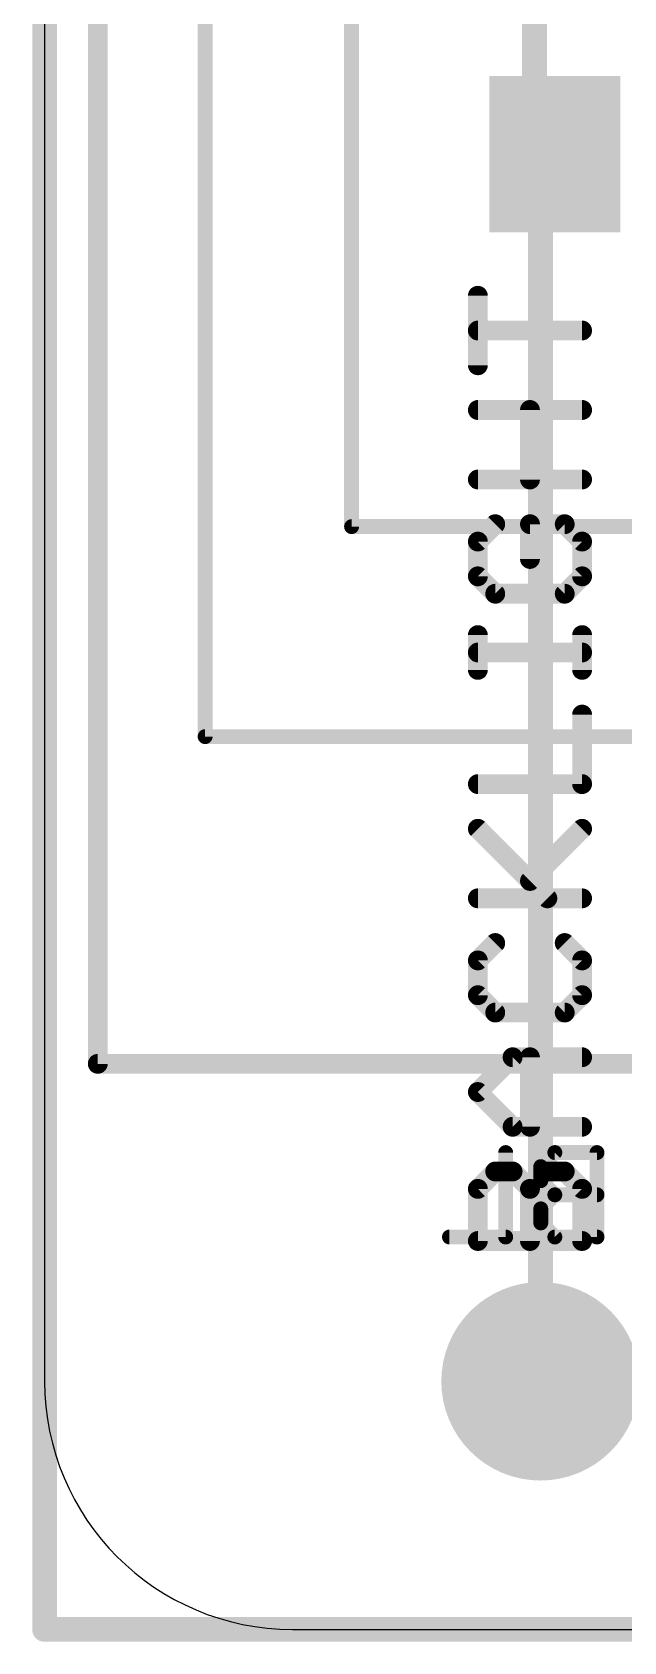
# Model space of a CAD drawing. Extents: x -0.1 to 35.7, y -0.1 to 59.2.
# Drawn here: x -0.13 to 5.93, y -0.13 to 16.35 of the extents above; entities that cross this region are included whole.
import ezdxf

# ---------------------------------------------------------------- set-up
doc = ezdxf.new("R2010")
doc.units = 0
for name, color, linetype in [('1', 12, 'CONTINUOUS'), ('16', 5, 'CONTINUOUS'), ('17', 110, 'CONTINUOUS'), ('20', 53, 'CONTINUOUS'), ('21', 40, 'CONTINUOUS'), ('22', 6, 'CONTINUOUS'), ('29', 253, 'CONTINUOUS'), ('30', 253, 'CONTINUOUS'), ('52', 253, 'CONTINUOUS')]:
    doc.layers.add(name, color=color, linetype=linetype)

# ---------------------------------------------------------------- blocks, each defined once
blk = doc.blocks.new('ROUNDP')
at = {"const_width": 0.5}
blk.add_lwpolyline([(0, -0.25, 1), (0, 0.25, 1), (0, -0.25)], format="xyb", dxfattribs=at)
blk = doc.blocks.new('RECT')
blk.add_solid([(-0.5, -0.5), (0.5, -0.5), (-0.5, 0.5), (0.5, 0.5)])

msp = doc.modelspace()

# ---------------------------------------------------------------- linework, layer by layer
at = {"layer": '1', "const_width": 0.254}
for points in [[(0, 0), (0, 59.055)], [(5.019, 17.288), (5.019, 15.312)], [(5.019, 15.312), (5.228, 15.103)], [(5.08, 14.955), (5.228, 15.103)], [(5.08, 2.54), (5.08, 14.955)], [(35.56, 0), (0, 0)]]:
    msp.add_lwpolyline(points, dxfattribs=at)
at = {"layer": '1', "const_width": 0.127}
for points in [[(5.0639, 15.3569, 1), (4.9741, 15.2671)], [(4.9555, 15.312, 1), (5.0825, 15.312)], [(5.2729, 15.0581, 1), (5.1831, 15.1479)], [(5.1831, 15.0581, 1), (5.2729, 15.1479)], [(5.1435, 14.955, 1), (5.0165, 14.955)], [(5.0351, 14.9999, 1), (5.1249, 14.9101)], [(5.0165, 2.54, 1), (5.1435, 2.54)], [(0, 0.0635, 1), (0, -0.0635)], [(-0.0635, 0, 1), (0.0635, 0)]]:
    msp.add_lwpolyline(points, format="xyb", dxfattribs=at)
at = {"layer": '16', "const_width": 0.254}
for points in [[(0, 0), (0, 59.055)], [(35.56, 0), (0, 0)]]:
    msp.add_lwpolyline(points, dxfattribs=at)
at = {"layer": '16', "const_width": 0.127}
for points in [[(0, 0.0635, 1), (0, -0.0635)], [(-0.0635, 0, 1), (0.0635, 0)]]:
    msp.add_lwpolyline(points, format="xyb", dxfattribs=at)
at = {"layer": '20'}
for p, q in [((0, 56.515), (0, 2.54)), ((2.54, 0), (33.02, 0))]:
    msp.add_line(p, q, dxfattribs=at)
msp.add_arc((2.54, 2.54), 2.54, 180, 270, dxfattribs=at)
at = {"layer": '21', "const_width": 0.2032}
for points in [[(4.4387, 12.9416), (4.4387, 13.6534)], [(5.5064, 13.2975), (4.4387, 13.2975)], [(4.4387, 12.484), (5.5064, 12.484)], [(4.9725, 11.7722), (4.9725, 12.484)], [(5.5064, 11.7722), (4.4387, 11.7722)], [(4.6166, 11.3146), (4.4387, 11.1366)], [(5.3285, 11.3146), (4.9725, 11.3146)], [(4.9725, 11.3146), (4.9725, 10.9587)], [(5.5064, 11.1366), (5.3285, 11.3146)], [(4.4387, 11.1366), (4.4387, 10.7807)], [(5.5064, 10.7807), (5.5064, 11.1366)], [(4.4387, 10.7807), (4.6166, 10.6028)], [(5.3285, 10.6028), (5.5064, 10.7807)], [(4.6166, 10.6028), (5.3285, 10.6028)], [(4.4387, 9.8232), (4.4387, 10.1791)], [(5.5064, 9.8232), (5.5064, 10.1791)], [(5.5064, 10.0011), (4.4387, 10.0011)], [(5.5064, 8.6538), (5.5064, 9.3656)], [(4.4387, 8.6538), (5.5064, 8.6538)], [(5.1505, 7.4844), (4.4387, 8.1962)], [(4.9725, 7.6623), (5.5064, 8.1962)], [(4.4387, 7.4844), (5.5064, 7.4844)], [(4.6166, 7.0268), (4.4387, 6.8489)], [(5.5064, 6.8489), (5.3285, 7.0268)], [(4.4387, 6.8489), (4.4387, 6.4929)], [(5.5064, 6.4929), (5.5064, 6.8489)], [(4.4387, 6.4929), (4.6166, 6.315)], [(5.3285, 6.315), (5.5064, 6.4929)], [(4.6166, 6.315), (5.3285, 6.315)], [(4.4387, 5.5015), (4.7946, 5.8574)], [(4.7946, 5.8574), (5.5064, 5.8574)], [(4.9725, 5.1456), (4.9725, 5.8574)], [(4.7946, 5.1456), (4.4387, 5.5015)], [(5.5064, 5.1456), (4.7946, 5.1456)], [(4.4387, 4.5101), (4.6166, 4.688)], [(4.6166, 4.688), (4.7946, 4.688)], [(4.7946, 4.688), (4.9725, 4.5101)], [(4.9725, 4.5101), (5.1505, 4.688)], [(5.1505, 4.688), (5.3285, 4.688)], [(5.3285, 4.688), (5.5064, 4.5101)], [(4.4387, 3.9762), (4.4387, 4.5101)], [(4.9725, 3.9762), (4.9725, 4.5101)], [(5.5064, 4.5101), (5.5064, 3.9762)], [(5.5064, 3.9762), (4.4387, 3.9762)]]:
    msp.add_lwpolyline(points, dxfattribs=at)
at = {"layer": '21', "const_width": 0.1016}
for points in [[(4.4895, 13.6534, 1), (4.3879, 13.6534)], [(4.4387, 13.3483, 1), (4.4387, 13.2467)], [(5.5064, 13.2467, 1), (5.5064, 13.3483)], [(4.3879, 12.9416, 1), (4.4895, 12.9416)], [(4.4387, 12.5348, 1), (4.4387, 12.4332)], [(5.0233, 12.484, 1), (4.9217, 12.484)], [(5.5064, 12.4332, 1), (5.5064, 12.5348)], [(4.4387, 11.823, 1), (4.4387, 11.7214)], [(5.5064, 11.7214, 1), (5.5064, 11.823)], [(4.9217, 11.7722, 1), (5.0233, 11.7722)], [(4.6526, 11.2787, 1), (4.5807, 11.3505)], [(4.9725, 11.3654, 1), (4.9725, 11.2638)], [(5.0233, 11.3146, 1), (4.9217, 11.3146)], [(5.3644, 11.3505, 1), (5.2925, 11.2787)], [(5.3285, 11.2638, 1), (5.3285, 11.3654)], [(4.4895, 11.1366, 1), (4.3879, 11.1366)], [(4.4028, 11.1726, 1), (4.4746, 11.1007)], [(5.5572, 11.1366, 1), (5.4556, 11.1366)], [(5.4705, 11.1007, 1), (5.5423, 11.1726)], [(4.4746, 10.8167, 1), (4.4028, 10.7448)], [(4.9217, 10.9587, 1), (5.0233, 10.9587)], [(5.5423, 10.7448, 1), (5.4705, 10.8167)], [(4.3879, 10.7807, 1), (4.4895, 10.7807)], [(5.4556, 10.7807, 1), (5.5572, 10.7807)], [(4.6166, 10.6536, 1), (4.6166, 10.552)], [(4.5807, 10.5669, 1), (4.6526, 10.6387)], [(5.2925, 10.6387, 1), (5.3644, 10.5669)], [(5.3285, 10.552, 1), (5.3285, 10.6536)], [(4.4895, 10.1791, 1), (4.3879, 10.1791)], [(5.5572, 10.1791, 1), (5.4556, 10.1791)], [(4.4387, 10.0519, 1), (4.4387, 9.9503)], [(5.5064, 9.9503, 1), (5.5064, 10.0519)], [(4.3879, 9.8232, 1), (4.4895, 9.8232)], [(5.4556, 9.8232, 1), (5.5572, 9.8232)], [(5.5572, 9.3656, 1), (5.4556, 9.3656)], [(4.4387, 8.7046, 1), (4.4387, 8.603)], [(5.5064, 8.603, 1), (5.5064, 8.7046)], [(5.4556, 8.6538, 1), (5.5572, 8.6538)], [(4.4746, 8.2321, 1), (4.4028, 8.1603)], [(5.5423, 8.1603, 1), (5.4705, 8.2321)], [(4.9366, 7.6983, 1), (5.0085, 7.6264)], [(4.4387, 7.5352, 1), (4.4387, 7.4336)], [(5.5064, 7.4336, 1), (5.5064, 7.5352)], [(5.1146, 7.4485, 1), (5.1864, 7.5203)], [(4.6526, 6.9909, 1), (4.5807, 7.0627)], [(5.3644, 7.0627, 1), (5.2925, 6.9909)], [(4.4895, 6.8489, 1), (4.3879, 6.8489)], [(4.4028, 6.8848, 1), (4.4746, 6.8129)], [(5.5572, 6.8489, 1), (5.4556, 6.8489)], [(5.4705, 6.8129, 1), (5.5423, 6.8848)], [(4.4746, 6.5289, 1), (4.4028, 6.457)], [(5.5423, 6.457, 1), (5.4705, 6.5289)], [(4.3879, 6.4929, 1), (4.4895, 6.4929)], [(5.4556, 6.4929, 1), (5.5572, 6.4929)], [(4.6166, 6.3658, 1), (4.6166, 6.2642)], [(4.5807, 6.2791, 1), (4.6526, 6.3509)], [(5.2925, 6.3509, 1), (5.3644, 6.2791)], [(5.3285, 6.2642, 1), (5.3285, 6.3658)], [(4.7946, 5.9082, 1), (4.7946, 5.8066)], [(4.8305, 5.8215, 1), (4.7587, 5.8933)], [(5.0233, 5.8574, 1), (4.9217, 5.8574)], [(5.5064, 5.8066, 1), (5.5064, 5.9082)], [(4.4746, 5.5374, 1), (4.4028, 5.4656)], [(4.4028, 5.5374, 1), (4.4746, 5.4656)], [(4.7946, 5.1964, 1), (4.7946, 5.0948)], [(4.7587, 5.1097, 1), (4.8305, 5.1815)], [(4.9217, 5.1456, 1), (5.0233, 5.1456)], [(5.5064, 5.0948, 1), (5.5064, 5.1964)], [(4.6166, 4.7388, 1), (4.6166, 4.6372)], [(4.6526, 4.6521, 1), (4.5807, 4.7239)], [(4.8305, 4.7239, 1), (4.7587, 4.6521)], [(4.7946, 4.6372, 1), (4.7946, 4.7388)], [(5.1505, 4.7388, 1), (5.1505, 4.6372)], [(5.1864, 4.6521, 1), (5.1146, 4.7239)], [(5.3644, 4.7239, 1), (5.2925, 4.6521)], [(5.3285, 4.6372, 1), (5.3285, 4.7388)], [(4.4895, 4.5101, 1), (4.3879, 4.5101)], [(4.4028, 4.546, 1), (4.4746, 4.4741)], [(5.0233, 4.5101, 1), (4.9217, 4.5101)], [(4.9366, 4.546, 1), (5.0085, 4.4741)], [(4.9366, 4.4741, 1), (5.0085, 4.546)], [(5.5572, 4.5101, 1), (5.4556, 4.5101)], [(5.4705, 4.4741, 1), (5.5423, 4.546)], [(4.4387, 4.027, 1), (4.4387, 3.9254)], [(4.3879, 3.9762, 1), (4.4895, 3.9762)], [(4.9217, 3.9762, 1), (5.0233, 3.9762)], [(5.4556, 3.9762, 1), (5.5572, 3.9762)], [(5.5064, 3.9254, 1), (5.5064, 4.027)]]:
    msp.add_lwpolyline(points, format="xyb", dxfattribs=at)
at = {"layer": '22'}
for points, const_width in [([(0.545, 53.79), (0.545, 5.79)], 0.2032), ([(0.545, 5.79), (35.145, 5.79)], 0.2032), ([(4.7238, 4.8815), (4.7238, 4.0172)], 0.1524), ([(5.2271, 4.8815), (5.0831, 4.7375)], 0.1524), ([(5.6593, 4.8815), (5.2271, 4.8815)], 0.1524), ([(5.6593, 4.0172), (5.6593, 4.8815)], 0.1524), ([(5.0831, 4.7375), (5.0831, 4.5934)], 0.1524), ([(5.0831, 4.5934), (5.2271, 4.4494)], 0.1524), ([(5.2271, 4.4494), (5.0831, 4.3053)], 0.1524), ([(5.6593, 4.4494), (5.2271, 4.4494)], 0.1524), ([(5.0831, 4.3053), (5.0831, 4.1613)], 0.1524), ([(5.0831, 4.1613), (5.2271, 4.0172)], 0.1524), ([(4.7238, 4.0172), (4.1476, 4.0172)], 0.1524), ([(5.2271, 4.0172), (5.6593, 4.0172)], 0.1524)]:
    msp.add_lwpolyline(points, dxfattribs=dict(at, const_width=const_width))
for points, const_width in [([(0.545, 5.8408, 1), (0.545, 5.7392)], 0.1016), ([(0.4942, 5.79, 1), (0.5958, 5.79)], 0.1016), ([(4.7619, 4.8815, 1), (4.6857, 4.8815)], 0.0762), ([(5.2271, 4.9196, 1), (5.2271, 4.8434)], 0.0762), ([(5.2541, 4.8546, 1), (5.2002, 4.9085)], 0.0762), ([(5.6974, 4.8815, 1), (5.6212, 4.8815)], 0.0762), ([(5.6593, 4.8434, 1), (5.6593, 4.9196)], 0.0762), ([(5.1212, 4.7375, 1), (5.045, 4.7375)], 0.0762), ([(5.0562, 4.7644, 1), (5.11, 4.7105)], 0.0762), ([(5.11, 4.6204, 1), (5.0562, 4.5665)], 0.0762), ([(5.045, 4.5934, 1), (5.1212, 4.5934)], 0.0762), ([(5.2271, 4.4875, 1), (5.2271, 4.4113)], 0.0762), ([(5.2541, 4.4224, 1), (5.2002, 4.4763)], 0.0762), ([(5.2002, 4.4224, 1), (5.2541, 4.4763)], 0.0762), ([(5.6593, 4.4113, 1), (5.6593, 4.4875)], 0.0762), ([(5.1212, 4.3053, 1), (5.045, 4.3053)], 0.0762), ([(5.0562, 4.3323, 1), (5.11, 4.2784)], 0.0762), ([(5.11, 4.1882, 1), (5.0562, 4.1343)], 0.0762), ([(5.045, 4.1613, 1), (5.1212, 4.1613)], 0.0762), ([(4.1476, 4.0553, 1), (4.1476, 3.9791)], 0.0762), ([(4.6857, 4.0172, 1), (4.7619, 4.0172)], 0.0762), ([(4.7238, 3.9791, 1), (4.7238, 4.0553)], 0.0762), ([(5.2271, 4.0553, 1), (5.2271, 3.9791)], 0.0762), ([(5.2002, 3.9903, 1), (5.2541, 4.0441)], 0.0762), ([(5.6212, 4.0172, 1), (5.6974, 4.0172)], 0.0762), ([(5.6593, 3.9791, 1), (5.6593, 4.0553)], 0.0762)]:
    msp.add_lwpolyline(points, format="xyb", dxfattribs=dict(at, const_width=const_width))
at = {"layer": '52', "const_width": 0.1524}
for points in [[(1.645, 9.14), (1.645, 53.04)], [(3.145, 52.09), (3.145, 11.29)], [(3.145, 11.29), (32.445, 11.29)], [(33.845, 9.14), (1.645, 9.14)]]:
    msp.add_lwpolyline(points, dxfattribs=at)
at = {"layer": '52', "const_width": 0.0762}
for points in [[(3.145, 11.3281, 1), (3.145, 11.2519)], [(3.1069, 11.29, 1), (3.1831, 11.29)], [(1.645, 9.1781, 1), (1.645, 9.1019)], [(1.6069, 9.14, 1), (1.6831, 9.14)]]:
    msp.add_lwpolyline(points, format="xyb", dxfattribs=at)

# ---------------------------------------------------------------- block references
at = {"layer": '1', "xscale": 1.24, "yscale": 1.5}
msp.add_blockref('RECT', (5.228, 15.103), dxfattribs=at)
at = {"layer": '17', "xscale": 1.9304, "yscale": 1.9304, "rotation": 90}
msp.add_blockref('ROUNDP', (5.08, 2.54), dxfattribs=at)
msp.add_blockref('ROUNDP', (5.08, 2.54), dxfattribs=at)
at = {"layer": '29', "xscale": 1.3416, "yscale": 1.6016}
msp.add_blockref('RECT', (5.228, 15.103), dxfattribs=at)
at = {"layer": '29', "xscale": 2.032, "yscale": 2.032, "rotation": 90}
msp.add_blockref('ROUNDP', (5.08, 2.54), dxfattribs=at)
at = {"layer": '30', "xscale": 2.032, "yscale": 2.032, "rotation": 90}
msp.add_blockref('ROUNDP', (5.08, 2.54), dxfattribs=at)

doc.saveas('drawing.dxf')
